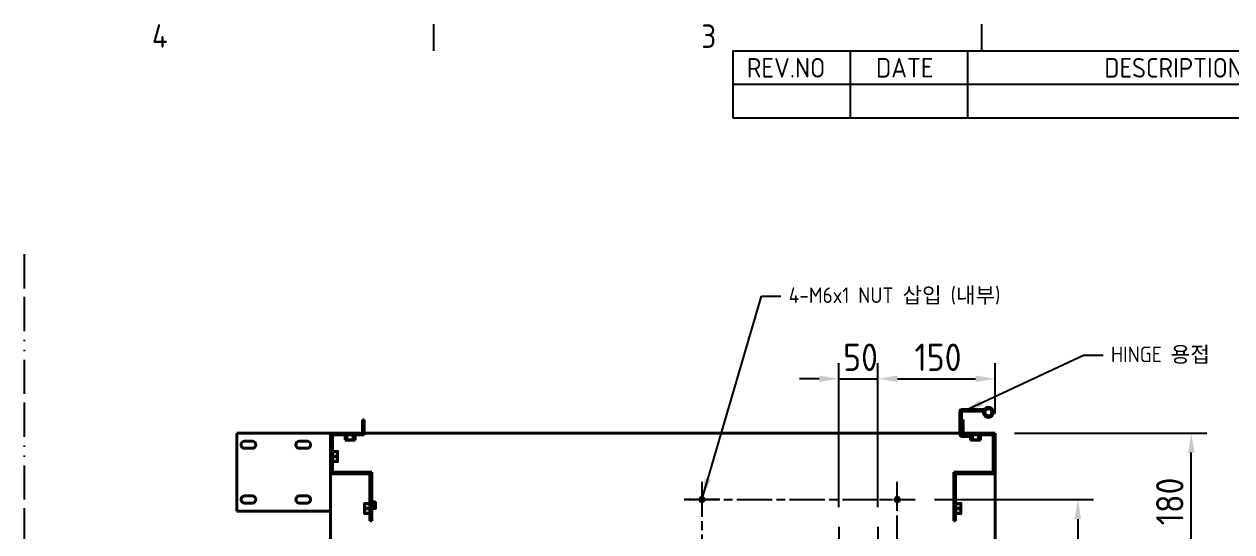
# Model space of a CAD drawing. Header units: millimetres. Extents: x 0 to 51860, y 0 to 5940.
# Drawn here: x 15542 to 17087, y 5125 to 5774 of the extents above; entities that cross this region are included whole.
import ezdxf

# ---------------------------------------------------------------- set-up
doc = ezdxf.new("R2010")
doc.units = ezdxf.units.MM
doc.header["$LTSCALE"] = 10
doc.linetypes.add('CHAIN', pattern=[0.3543, 0.2362, -0.0295, 0.0591, -0.0295])
doc.linetypes.add('DOUBLE_DASH_DOUBLE_DOT', pattern=[0.74, 0.24, -0.06, 0.24, -0.06, 0.01, -0.06, 0.01, -0.06])
doc.layers.get('0').update_dxf_attribs({"color": 3, "lineweight": 25})
for name, color, linetype, lineweight in [('가시적인 것(ISO)', 3, 'Continuous', 40), ('가시적인 좁은 것(ISO)', 3, 'Continuous', 35), ('경계(ISO)', 7, 'Continuous', 25), ('기호(ISO)', 5, 'Continuous', 25), ('스케치 형상(ISO)', 3, 'Continuous', 25), ('중심 표식(ISO)', 1, 'Continuous', 25), ('중심선(ISO)', 1, 'Continuous', 25), ('치수(ISO)', 2, 'Continuous', 25), ('해치(ISO)', 7, 'Continuous', 18)]:
    doc.layers.add(name, color=color, linetype=linetype, lineweight=lineweight)
doc.styles.add('ISO ProportionalPSTEK', font='isocp.shx')
doc.styles.add('문자 텍스트_PSTEK_POSCO', font='isocp.shx')
doc.styles.add('치수 텍스트_PSTEK_POSCO', font='isocp.shx')
doc.dimstyles.new('치수_PSTEK_POSCO', dxfattribs={"dimscale": 10, "dimtxt": 3.5, "dimasz": 2.5, "dimexe": 2, "dimexo": 2.5, "dimgap": 1, "dimtad": 1, "dimrnd": 1e-08, "dimdsep": 46, "dimtxsty": '치수 텍스트_PSTEK_POSCO', "dimcen": 0.09, "dimdle": 10, "dimclrd": 7, "dimclre": 7, "dimclrt": 2, "dimadec": 1, "dimazin": 2, "dimtfac": 1, "dimtmove": 0, "dimatfit": 3, "dimfxl": 0, "dimtolj": 1, "dimlwd": -1, "dimlwe": -1, "dimarcsym": 0})
doc.dimstyles.new('치수_PSTEK_POSCO$7', dxfattribs={"dimscale": 10, "dimtxt": 3.5, "dimasz": 2.5, "dimexe": 2, "dimexo": 2.5, "dimgap": 1, "dimtad": 1, "dimrnd": 1e-08, "dimdsep": 46, "dimtxsty": '치수 텍스트_PSTEK_POSCO', "dimcen": 0.09, "dimdle": 10, "dimclrd": 7, "dimclre": 7, "dimclrt": 2, "dimadec": 1, "dimazin": 2, "dimtfac": 1, "dimtmove": 0, "dimatfit": 3, "dimfxl": 0, "dimtolj": 1, "dimlwd": -1, "dimlwe": -1, "dimarcsym": 0})

# ---------------------------------------------------------------- blocks, each defined once
blk = doc.blocks.new('경계 Default Border')
at = {"layer": '경계(ISO)'}
for p, q in [((630.75, 574), (630.75, 577.4)), ((700.83, 574), (700.83, 577.4))]:
    blk.add_line(p, q, dxfattribs=at)
at = {"layer": '경계(ISO)', "color": 2, "char_height": 3, "attachment_point": 7, "style": '문자 텍스트_PSTEK_POSCO'}
for s, insert in [('4', (594.68, 574.4)), ('3', (664.96, 574.37))]:
    blk.add_mtext(s, dxfattribs=dict(at, insert=insert))
blk = doc.blocks.new('리비전 내역')
at = {"layer": '기호(ISO)'}
for p, q in [((669, 574), (821, 574)), ((669, 574), (669, 569.72)), ((684, 574), (684, 569.72)), ((699, 574), (699, 569.72)), ((776, 574), (776, 569.72)), ((791, 574), (791, 569.72)), ((806, 574), (806, 569.72)), ((821, 574), (821, 569.72)), ((669, 569.72), (821, 569.72)), ((669, 569.72), (669, 565.44)), ((684, 569.72), (684, 565.44)), ((699, 569.72), (699, 565.44)), ((776, 569.72), (776, 565.44)), ((791, 569.72), (791, 565.44)), ((806, 569.72), (806, 565.44)), ((821, 569.72), (821, 565.44)), ((669, 565.44), (821, 565.44))]:
    blk.add_line(p, q, dxfattribs=at)
at = {"layer": '기호(ISO)', "color": 2, "char_height": 2.5, "attachment_point": 7, "style": 'ISO ProportionalPSTEK'}
for s, insert in [('REV.NO', (670.79, 570.58)), ('DATE', (687.31, 570.58)), ('DESCRIPTION OF REVISION', (716.51, 570.58)), ('DRA.BY', (777.48, 570.58)), ('CH.BY', (793.86, 570.58)), ('APP.BY', (807.48, 570.58))]:
    blk.add_mtext(s, dxfattribs=dict(at, insert=insert))
blk = doc.blocks.new('*D150')
at = {"layer": 'Defpoints', "color": 0}
for p in [(16681.6, 5166.2), (16681.6, 4516.2), (16889.8, 4516.2)]:
    blk.add_point(p, dxfattribs=at)
at = {"layer": '치수(ISO)', "color": 7}
for p, q in [((16706.6, 5166.2), (16909.8, 5166.2)), ((16889.8, 5141.2), (16889.8, 4541.2)), ((16706.6, 4516.2), (16909.8, 4516.2))]:
    blk.add_line(p, q, dxfattribs=at)
for points in [[(16885.6, 5141.2), (16893.9, 5141.2), (16889.8, 5166.2)], [(16885.6, 4541.2), (16893.9, 4541.2), (16889.8, 4516.2)]]:
    blk.add_solid(points, dxfattribs=at)
at = {"layer": '치수(ISO)', "color": 2, "insert": (16862.3, 4808.6), "char_height": 35, "attachment_point": 4, "rotation": 90, "style": '치수 텍스트_PSTEK_POSCO'}
blk.add_mtext('\\A1;650', dxfattribs=at)
blk = doc.blocks.new('*D154')
at = {"layer": 'Defpoints', "color": 0}
for p in [(16783.9, 5251.2), (17034.9, 5251.2), (16693.9, 5071.2)]:
    blk.add_point(p, dxfattribs=at)
at = {"layer": '치수(ISO)', "color": 7}
for p, q in [((16808.9, 5251.2), (17054.9, 5251.2)), ((17034.9, 5096.2), (17034.9, 5226.2)), ((16718.9, 5071.2), (17054.9, 5071.2))]:
    blk.add_line(p, q, dxfattribs=at)
for points in [[(17030.8, 5226.2), (17039.1, 5226.2), (17034.9, 5251.2)], [(17030.8, 5096.2), (17039.1, 5096.2), (17034.9, 5071.2)]]:
    blk.add_solid(points, dxfattribs=at)
at = {"layer": '치수(ISO)', "color": 2, "insert": (17007.4, 5133.2), "char_height": 35, "attachment_point": 4, "rotation": 90, "style": '치수 텍스트_PSTEK_POSCO'}
blk.add_mtext('\\A1;180', dxfattribs=at)
blk = doc.blocks.new('*D155')
at = {"layer": 'Defpoints', "color": 0}
for p in [(16633.9, 5320.6), (16583.9, 5131.2), (16633.9, 5131.2)]:
    blk.add_point(p, dxfattribs=at)
at = {"layer": '치수(ISO)', "color": 7}
for p, q in [((16583.9, 5156.2), (16583.9, 5340.6)), ((16633.9, 5156.2), (16633.9, 5340.6)), ((16558.9, 5320.6), (16533.9, 5320.6)), ((16583.9, 5320.6), (16633.9, 5320.6)), ((16658.9, 5320.6), (16683.9, 5320.6))]:
    blk.add_line(p, q, dxfattribs=at)
for points in [[(16558.9, 5324.8), (16558.9, 5316.5), (16583.9, 5320.6)], [(16658.9, 5324.8), (16658.9, 5316.5), (16633.9, 5320.6)]]:
    blk.add_solid(points, dxfattribs=at)
at = {"layer": '치수(ISO)', "color": 2, "insert": (16589.6, 5348.1), "char_height": 35, "attachment_point": 4, "style": '치수 텍스트_PSTEK_POSCO'}
blk.add_mtext('\\A1;50', dxfattribs=at)
blk = doc.blocks.new('*D156')
at = {"layer": 'Defpoints', "color": 0}
for p in [(16783.9, 5320.6), (16783.9, 5251.2), (16633.9, 5131.2)]:
    blk.add_point(p, dxfattribs=at)
at = {"layer": '치수(ISO)', "color": 7}
for p, q in [((16633.9, 5156.2), (16633.9, 5340.6)), ((16783.9, 5276.2), (16783.9, 5340.6)), ((16658.9, 5320.6), (16758.9, 5320.6))]:
    blk.add_line(p, q, dxfattribs=at)
for points in [[(16658.9, 5324.8), (16658.9, 5316.5), (16633.9, 5320.6)], [(16758.9, 5324.8), (16758.9, 5316.5), (16783.9, 5320.6)]]:
    blk.add_solid(points, dxfattribs=at)
at = {"layer": '치수(ISO)', "color": 2, "insert": (16680.8, 5348.1), "char_height": 35, "attachment_point": 4, "style": '치수 텍스트_PSTEK_POSCO'}
blk.add_mtext('\\A1;150', dxfattribs=at)

msp = doc.modelspace()

# ---------------------------------------------------------------- hatches: boundary and pattern name
at = {"layer": '해치(ISO)'}
h = msp.add_hatch(dxfattribs=at)
h.set_pattern_fill('ANSI31', color=256, scale=254, style=0)
h.set_pattern_definition([(45, (10956.776, 0), (-22.45064, 22.45064), [])])
h.paths.add_polyline_path([(15984.2568, 4595.5096), (15984.2568, 4503.5096), (15933.8568, 4503.5096), (15933.8568, 4451.2096), (15954.6068, 4451.2096), (15954.6068, 4453.5096), (15954.1803, 4453.5096), (15952.3568, 4453.5096), (15936.1568, 4453.5096), (15936.1568, 4501.2096), (15986.5568, 4501.2096), (15986.5568, 4595.5096)])
h.paths.add_polyline_path([(15954.1803, 5248.9096), (15954.6068, 5248.9096), (15954.6068, 5251.2096), (15933.8568, 5251.2096), (15933.8568, 5198.9096), (15984.2568, 5198.9096), (15984.2568, 5138.9096), (15986.5568, 5138.9096), (15986.5568, 5201.2096), (15936.1568, 5201.2096), (15936.1568, 5248.9096), (15952.3568, 5248.9096)])
h.paths.add_polyline_path([(16754.1803, 5248.9096), (16754.6068, 5248.9096), (16754.6068, 5251.2096), (16743.1568, 5251.2096), (16743.1568, 5268.2096), (16740.8568, 5268.2096), (16740.8568, 5248.9096), (16752.3568, 5248.9096)])
h.paths.add_polyline_path([(15963.1068, 5248.9096), (15963.5333, 5248.9096), (15965.3568, 5248.9096), (15976.8568, 5248.9096), (15976.8568, 5268.2096), (15974.5568, 5268.2096), (15974.5568, 5251.2096), (15963.1068, 5251.2096)])
h.paths.add_polyline_path([(15974.5568, 4434.2096), (15976.8568, 4434.2096), (15976.8568, 4453.5096), (15965.3568, 4453.5096), (15963.5333, 4453.5096), (15963.1068, 4453.5096), (15963.1068, 4451.2096), (15974.5568, 4451.2096)])
h.paths.add_polyline_path([(16740.8568, 4434.2096), (16743.1568, 4434.2096), (16743.1568, 4451.2096), (16754.6068, 4451.2096), (16754.6068, 4453.5096), (16754.1803, 4453.5096), (16752.3568, 4453.5096), (16740.8568, 4453.5096)])
h.paths.add_polyline_path([(16783.8568, 4503.5096), (16781.5568, 4503.5096), (16781.5568, 4501.2096), (16781.5568, 4453.5096), (16765.3568, 4453.5096), (16763.5333, 4453.5096), (16763.1068, 4453.5096), (16763.1068, 4451.2096), (16783.8568, 4451.2096)])
h.paths.add_polyline_path([(16763.1068, 5248.9096), (16763.5333, 5248.9096), (16765.3568, 5248.9096), (16781.5568, 5248.9096), (16781.5568, 5201.2096), (16781.5568, 5198.9096), (16783.8568, 5198.9096), (16783.8568, 5251.2096), (16763.1068, 5251.2096)])
h = msp.add_hatch(dxfattribs=at)
h.set_pattern_fill('ANSI31', color=256, scale=254, angle=90.0002105, style=0)
h.set_pattern_definition([(135.0002, (10956.776, 0), (-22.45056, -22.45072), [])])
h.paths.add_polyline_path([(16781.5568, 4501.2096), (16781.5568, 4503.5096), (16733.4568, 4503.5096), (16733.4568, 4595.5096), (16731.1568, 4595.5096), (16731.1568, 4501.2096)])
h.paths.add_polyline_path([(16781.5568, 5198.9096), (16781.5568, 5201.2096), (16731.1568, 5201.2096), (16731.1568, 5138.9096), (16733.4568, 5138.9096), (16733.4568, 5198.9096)])

# ---------------------------------------------------------------- linework, layer by layer
at = {"layer": '가시적인 것(ISO)'}
for p, q in [((15976.8568, 5268.2096), (15974.5568, 5268.2096)), ((15974.5568, 5268.2096), (15974.5568, 5251.2096)), ((15976.8568, 5248.9096), (15976.8568, 5268.2096)), ((16738.8568, 5278.7096), (16738.8568, 5249.4096)), ((16740.8568, 5268.2096), (16740.8568, 5278.7096)), ((16743.1568, 5268.2096), (16740.8568, 5268.2096)), ((16740.8568, 5268.2096), (16740.8568, 5248.9096)), ((16769.3568, 5281.2096), (16741.3568, 5281.2096)), ((16769.0323, 5279.2096), (16741.3568, 5279.2096)), ((16743.1568, 5251.2096), (16743.1568, 5268.2096)), ((16769.3568, 5280.2096), (16769.3568, 5281.2096)), ((15813.8568, 5251.2096), (15813.8568, 5151.2096)), ((15933.8568, 5251.2096), (15813.8568, 5251.2096)), ((15823.8568, 5240.7096), (15833.8568, 5240.7096)), ((15893.8568, 5240.7096), (15903.8568, 5240.7096)), ((15954.6068, 5251.2096), (15933.8568, 5251.2096)), ((15933.8568, 5251.2096), (15933.8568, 5198.9096)), ((15936.1568, 5201.2096), (15936.1568, 5248.9096)), ((15936.1568, 5248.9096), (15954.1803, 5248.9096)), ((15954.1803, 5248.9096), (15952.3568, 5248.9096)), ((15952.3568, 5248.9096), (15952.3568, 5242.1096)), ((15952.3568, 5242.1096), (15954.1803, 5242.1096)), ((15954.1803, 5248.9096), (15963.5333, 5248.9096)), ((15963.5333, 5242.1096), (15954.1803, 5242.1096)), ((15954.6068, 5248.9096), (15954.6068, 5251.2096)), ((15954.6068, 5251.2096), (15963.1068, 5251.2096)), ((15954.8568, 5248.7096), (15954.6568, 5248.9096)), ((15954.6568, 5242.1096), (15954.8568, 5242.3096)), ((15954.8568, 5242.3096), (15954.8568, 5248.7096)), ((15954.8568, 5248.7096), (15962.8568, 5248.7096)), ((15962.8568, 5242.3096), (15954.8568, 5242.3096)), ((15963.0568, 5248.9096), (15962.8568, 5248.7096)), ((15962.8568, 5248.7096), (15962.8568, 5242.3096)), ((15962.8568, 5242.3096), (15963.0568, 5242.1096)), ((15974.5568, 5251.2096), (15963.1068, 5251.2096)), ((15963.1068, 5251.2096), (15963.1068, 5248.9096)), ((15963.5333, 5248.9096), (15976.8568, 5248.9096)), ((15965.3568, 5248.9096), (15963.5333, 5248.9096)), ((15963.5333, 5242.1096), (15965.3568, 5242.1096)), ((15965.3568, 5242.1096), (15965.3568, 5248.9096)), ((15976.8568, 5251.2096), (16738.8568, 5251.2096)), ((16740.8568, 5248.9096), (16754.1803, 5248.9096)), ((16741.3568, 5246.9096), (16752.3568, 5246.9096)), ((16754.6068, 5251.2096), (16743.1568, 5251.2096)), ((16754.1803, 5248.9096), (16752.3568, 5248.9096)), ((16752.3568, 5248.9096), (16752.3568, 5242.1096)), ((16752.3568, 5242.1096), (16754.1803, 5242.1096)), ((16754.1803, 5248.9096), (16763.5333, 5248.9096)), ((16763.5333, 5242.1096), (16754.1803, 5242.1096)), ((16754.6068, 5248.9096), (16754.6068, 5251.2096)), ((16754.6068, 5251.2096), (16763.1068, 5251.2096)), ((16754.8568, 5248.7096), (16754.6568, 5248.9096)), ((16754.6568, 5242.1096), (16754.8568, 5242.3096)), ((16754.8568, 5242.3096), (16754.8568, 5248.7096)), ((16754.8568, 5248.7096), (16762.8568, 5248.7096)), ((16762.8568, 5242.3096), (16754.8568, 5242.3096)), ((16763.0568, 5248.9096), (16762.8568, 5248.7096)), ((16762.8568, 5248.7096), (16762.8568, 5242.3096)), ((16762.8568, 5242.3096), (16763.0568, 5242.1096)), ((16783.8568, 5251.2096), (16763.1068, 5251.2096)), ((16763.1068, 5251.2096), (16763.1068, 5248.9096)), ((16763.5333, 5248.9096), (16781.5568, 5248.9096)), ((16765.3568, 5248.9096), (16763.5333, 5248.9096)), ((16763.5333, 5242.1096), (16765.3568, 5242.1096)), ((16765.3568, 5242.1096), (16765.3568, 5248.9096)), ((16781.5568, 5248.9096), (16781.5568, 5198.9096)), ((16783.8568, 5198.9096), (16783.8568, 5251.2096)), ((15833.8568, 5231.7096), (15823.8568, 5231.7096)), ((15903.8568, 5231.7096), (15893.8568, 5231.7096)), ((15936.5553, 5227.1218), (15936.5553, 5227.7096)), ((15942.5583, 5227.7096), (15936.5553, 5227.7096)), ((15936.5553, 5227.1218), (15942.5583, 5227.1218)), ((15942.5583, 5221.7974), (15936.5553, 5221.7974)), ((15936.5553, 5220.6218), (15936.5553, 5221.7974)), ((15942.5583, 5227.7096), (15942.5583, 5227.1218)), ((15942.5583, 5221.7974), (15942.5583, 5220.6218)), ((15942.9568, 5224.4596), (15942.9568, 5227.7096)), ((15942.9568, 5217.9596), (15942.9568, 5224.4596)), ((15936.5553, 5220.6218), (15942.5583, 5220.6218)), ((15942.5583, 5215.2974), (15936.5553, 5215.2974)), ((15936.5553, 5214.7096), (15936.5553, 5215.2974)), ((15936.5553, 5214.7096), (15942.5583, 5214.7096)), ((15942.5583, 5215.2974), (15942.5583, 5214.7096)), ((15942.9568, 5214.7096), (15942.9568, 5217.9596)), ((15933.8568, 5198.9096), (15984.2568, 5198.9096)), ((15933.8568, 4503.5096), (15933.8568, 5198.9096)), ((15986.5568, 5201.2096), (15936.1568, 5201.2096)), ((15984.2568, 5198.9096), (15984.2568, 5138.9096)), ((15986.5568, 5138.9096), (15986.5568, 5201.2096)), ((16781.5568, 5201.2096), (16731.1568, 5201.2096)), ((16731.1568, 5201.2096), (16731.1568, 5138.9096)), ((16733.4568, 5138.9096), (16733.4568, 5198.9096)), ((16733.4568, 5198.9096), (16781.5568, 5198.9096)), ((16781.5568, 5198.9096), (16781.5568, 5201.2096)), ((16781.5568, 5198.9096), (16783.8568, 5198.9096)), ((16783.8568, 5198.9096), (16783.8568, 4503.5096)), ((15823.8568, 5170.7096), (15833.8568, 5170.7096)), ((15833.8568, 5161.7096), (15823.8568, 5161.7096)), ((15893.8568, 5170.7096), (15903.8568, 5170.7096)), ((15903.8568, 5161.7096), (15893.8568, 5161.7096)), ((15977.4568, 5161.2096), (15977.4568, 5157.9596)), ((15977.8553, 5160.6218), (15977.8553, 5161.2096)), ((15983.8583, 5161.2096), (15977.8553, 5161.2096)), ((15977.8553, 5160.6218), (15983.8583, 5160.6218)), ((15983.8583, 5161.2096), (15983.8583, 5160.6218)), ((15986.5568, 5162.9096), (15986.5654, 5162.9245)), ((15991.0116, 5163.0575), (15986.8021, 5163.0575)), ((15986.8021, 5162.7511), (15986.8021, 5163.0575)), ((15986.8021, 5162.7511), (15991.0116, 5162.7511)), ((15991.0116, 5163.0575), (15991.0116, 5162.7511)), ((15991.2568, 5162.9096), (15991.2482, 5162.9245)), ((15991.2568, 5161.2003), (15991.2568, 5162.9096)), ((15991.2568, 5157.2151), (15991.2568, 5161.2003)), ((16733.8553, 5160.6218), (16733.8553, 5161.2096)), ((16739.8583, 5161.2096), (16733.8553, 5161.2096)), ((16733.8553, 5160.6218), (16739.8583, 5160.6218)), ((16739.8583, 5161.2096), (16739.8583, 5160.6218)), ((16740.2568, 5157.9596), (16740.2568, 5161.2096)), ((15813.8568, 5151.2096), (15933.8568, 5151.2096)), ((15977.4568, 5157.9596), (15977.4568, 5151.4596)), ((15977.4568, 5151.4596), (15977.4568, 5148.2096)), ((15983.8583, 5155.2974), (15977.8553, 5155.2974)), ((15977.8553, 5154.1218), (15977.8553, 5155.2974)), ((15977.8553, 5154.1218), (15983.8583, 5154.1218)), ((15983.8583, 5148.7974), (15977.8553, 5148.7974)), ((15977.8553, 5148.2096), (15977.8553, 5148.7974)), ((15977.8553, 5148.2096), (15983.8583, 5148.2096)), ((15983.8583, 5155.2974), (15983.8583, 5154.1218)), ((15983.8583, 5148.7974), (15983.8583, 5148.2096)), ((15986.5568, 5154.9096), (15986.5654, 5154.8947)), ((15991.0116, 5159.6494), (15986.8021, 5159.6494)), ((15986.8021, 5158.9287), (15986.8021, 5159.6494)), ((15986.8021, 5158.9287), (15991.0116, 5158.9287)), ((15991.0116, 5155.5015), (15986.8021, 5155.5015)), ((15986.8021, 5155.0872), (15986.8021, 5155.5015)), ((15986.8021, 5155.0872), (15991.0116, 5155.0872)), ((15991.0116, 5154.7616), (15986.8021, 5154.7616)), ((15991.0116, 5159.6494), (15991.0116, 5158.9287)), ((15991.0116, 5155.5015), (15991.0116, 5155.0872)), ((15991.2568, 5154.9096), (15991.2482, 5154.8947)), ((15991.2568, 5154.9244), (15991.2568, 5157.2151)), ((15991.2568, 5154.9096), (15991.2568, 5154.9244)), ((16733.8553, 5154.1218), (16733.8553, 5155.2974)), ((16739.8583, 5155.2974), (16733.8553, 5155.2974)), ((16733.8553, 5154.1218), (16739.8583, 5154.1218)), ((16739.8583, 5148.7974), (16733.8553, 5148.7974)), ((16733.8553, 5148.2096), (16733.8553, 5148.7974)), ((16733.8553, 5148.2096), (16739.8583, 5148.2096)), ((16739.8583, 5155.2974), (16739.8583, 5154.1218)), ((16739.8583, 5148.7974), (16739.8583, 5148.2096)), ((16740.2568, 5151.4596), (16740.2568, 5157.9596)), ((16740.2568, 5148.2096), (16740.2568, 5151.4596)), ((15984.2568, 5138.9096), (15986.5568, 5138.9096)), ((16731.1568, 5138.9096), (16733.4568, 5138.9096))]:
    msp.add_line(p, q, dxfattribs=at)
for centre, radius in [((16775.3568, 5277.7096), 4.5), ((16408.8568, 5166.2096), 2.75), ((16408.8568, 5166.2096), 2.4585), ((16658.8568, 5166.2096), 2.75), ((16658.8568, 5166.2096), 2.4585)]:
    msp.add_circle(centre, radius, dxfattribs=at)
for centre, radius, start, end in [((16775.3568, 5277.7096), 6.5, 166.6576362, 157.3801351), ((16741.3568, 5278.7096), 2.5, 90, 180), ((16741.3568, 5278.7096), 0.5, 90, 180), ((15823.8568, 5236.2096), 4.5, 90, 270), ((15833.8568, 5236.2096), 4.5, 270, 90), ((15893.8568, 5236.2096), 4.5, 90, 270), ((15903.8568, 5236.2096), 4.5, 270, 90), ((16741.3568, 5249.4096), 2.5, 180, 270), ((15823.8568, 5166.2096), 4.5, 90, 270), ((15833.8568, 5166.2096), 4.5, 270, 90), ((15893.8568, 5166.2096), 4.5, 90, 270), ((15903.8568, 5166.2096), 4.5, 270, 90)]:
    msp.add_arc(centre, radius, start, end, dxfattribs=at)
for points, weights in [([(15936.1568, 5227.7096), (15936.1568, 5227.7096), (15936.5553, 5227.7096)], [1, 1.03161221876, 1.01056542855]), ([(15936.5553, 5227.1218), (15936.1568, 5225.7236), (15936.1568, 5224.4596)], [1.01056542855, 1.03161221876, 1]), ([(15936.1568, 5224.4596), (15936.1568, 5223.1956), (15936.5553, 5221.7974)], [1, 1.03161221876, 1.01056542855]), ([(15942.5583, 5227.7096), (15942.9568, 5227.7096), (15942.9568, 5227.7096)], [1.01056542855, 1.03161221876, 1]), ([(15942.9568, 5224.4596), (15942.9568, 5225.7236), (15942.5583, 5227.1218)], [1, 1.03161221876, 1.01056542855]), ([(15942.5583, 5221.7974), (15942.9568, 5223.1956), (15942.9568, 5224.4596)], [1.01056542855, 1.03161221876, 1]), ([(15936.5553, 5214.7096), (15936.1568, 5214.7096), (15936.1568, 5214.7096)], [1.01056542855, 1.03161221876, 1]), ([(15936.5553, 5220.6218), (15936.1568, 5219.2236), (15936.1568, 5217.9596)], [1.01056542855, 1.03161221876, 1]), ([(15936.1568, 5217.9596), (15936.1568, 5216.6956), (15936.5553, 5215.2974)], [1, 1.03161221876, 1.01056542855]), ([(15942.9568, 5217.9596), (15942.9568, 5219.2236), (15942.5583, 5220.6218)], [1, 1.03161221876, 1.01056542855]), ([(15942.5583, 5215.2974), (15942.9568, 5216.6956), (15942.9568, 5217.9596)], [1.01056542855, 1.03161221876, 1]), ([(15942.9568, 5214.7096), (15942.9568, 5214.7096), (15942.5583, 5214.7096)], [1, 1.03161221876, 1.01056542855]), ([(15977.4568, 5161.2096), (15977.4568, 5161.2096), (15977.8553, 5161.2096)], [1, 1.03161221876, 1.01056542855]), ([(15977.8553, 5160.6218), (15977.4568, 5159.2236), (15977.4568, 5157.9596)], [1.01056542855, 1.03161221876, 1]), ([(15983.8583, 5161.2096), (15984.2568, 5161.2096), (15984.2568, 5161.2096)], [1.01056542855, 1.03161221876, 1]), ([(15984.2568, 5157.9596), (15984.2568, 5159.2236), (15983.8583, 5160.6218)], [1, 1.03161221876, 1.01056542855]), ([(15986.8021, 5162.7511), (15986.5568, 5161.9366), (15986.5568, 5161.2003)], [1.01056542855, 1.03161221876, 1]), ([(15986.5568, 5161.2003), (15986.5568, 5160.4639), (15986.8021, 5159.6494)], [1, 1.03161221876, 1.01056542855]), ([(15986.5654, 5162.9245), (15986.602, 5162.9878), (15986.8021, 5163.0575)], [1.00998987255, 1.02767243777, 1.01056542855]), ([(15991.0116, 5163.0575), (15991.2117, 5162.9878), (15991.2482, 5162.9245)], [1.01056542855, 1.02767243777, 1.00998987255]), ([(15991.2568, 5161.2003), (15991.2568, 5161.9366), (15991.0116, 5162.7511)], [1, 1.03161221876, 1.01056542855]), ([(15991.0116, 5159.6494), (15991.2568, 5160.4639), (15991.2568, 5161.2003)], [1.01056542855, 1.03161221876, 1]), ([(16733.4568, 5161.2096), (16733.4568, 5161.2096), (16733.8553, 5161.2096)], [1, 1.03161221876, 1.01056542855]), ([(16733.8553, 5160.6218), (16733.4568, 5159.2236), (16733.4568, 5157.9596)], [1.01056542855, 1.03161221876, 1]), ([(16739.8583, 5161.2096), (16740.2568, 5161.2096), (16740.2568, 5161.2096)], [1.01056542855, 1.03161221876, 1]), ([(16740.2568, 5157.9596), (16740.2568, 5159.2236), (16739.8583, 5160.6218)], [1, 1.03161221876, 1.01056542855]), ([(15977.8553, 5148.2096), (15977.4568, 5148.2096), (15977.4568, 5148.2096)], [1.01056542855, 1.03161221876, 1]), ([(15977.4568, 5157.9596), (15977.4568, 5156.6956), (15977.8553, 5155.2974)], [1, 1.03161221876, 1.01056542855]), ([(15977.8553, 5154.1218), (15977.4568, 5152.7236), (15977.4568, 5151.4596)], [1.01056542855, 1.03161221876, 1]), ([(15977.4568, 5151.4596), (15977.4568, 5150.1956), (15977.8553, 5148.7974)], [1, 1.03161221876, 1.01056542855]), ([(15983.8583, 5155.2974), (15984.2568, 5156.6956), (15984.2568, 5157.9596)], [1.01056542855, 1.03161221876, 1]), ([(15984.2568, 5151.4596), (15984.2568, 5152.7236), (15983.8583, 5154.1218)], [1, 1.03161221876, 1.01056542855]), ([(15983.8583, 5148.7974), (15984.2568, 5150.1956), (15984.2568, 5151.4596)], [1.01056542855, 1.03161221876, 1]), ([(15984.2568, 5148.2096), (15984.2568, 5148.2096), (15983.8583, 5148.2096)], [1, 1.03161221876, 1.01056542855]), ([(15986.8021, 5158.9287), (15986.5568, 5158.0287), (15986.5568, 5157.2151)], [1.01056542855, 1.03161221876, 1]), ([(15986.5568, 5157.2151), (15986.5568, 5156.4015), (15986.8021, 5155.5015)], [1, 1.03161221876, 1.01056542855]), ([(15986.8021, 5155.0872), (15986.5568, 5155.0017), (15986.5568, 5154.9244)], [1.01056542855, 1.03161221876, 1]), ([(15986.5568, 5154.9244), (15986.5568, 5154.8471), (15986.8021, 5154.7616)], [1, 1.03161221876, 1.01056542855]), ([(15991.2568, 5157.2151), (15991.2568, 5158.0287), (15991.0116, 5158.9287)], [1, 1.03161221876, 1.01056542855]), ([(15991.0116, 5155.5015), (15991.2568, 5156.4015), (15991.2568, 5157.2151)], [1.01056542855, 1.03161221876, 1]), ([(15991.2568, 5154.9244), (15991.2568, 5155.0017), (15991.0116, 5155.0872)], [1, 1.03161221876, 1.01056542855]), ([(15991.0116, 5154.7616), (15991.2568, 5154.8471), (15991.2568, 5154.9244)], [1.01056542855, 1.03161221876, 1]), ([(16733.8553, 5148.2096), (16733.4568, 5148.2096), (16733.4568, 5148.2096)], [1.01056542855, 1.03161221876, 1]), ([(16733.4568, 5157.9596), (16733.4568, 5156.6956), (16733.8553, 5155.2974)], [1, 1.03161221876, 1.01056542855]), ([(16733.8553, 5154.1218), (16733.4568, 5152.7236), (16733.4568, 5151.4596)], [1.01056542855, 1.03161221876, 1]), ([(16733.4568, 5151.4596), (16733.4568, 5150.1956), (16733.8553, 5148.7974)], [1, 1.03161221876, 1.01056542855]), ([(16739.8583, 5155.2974), (16740.2568, 5156.6956), (16740.2568, 5157.9596)], [1.01056542855, 1.03161221876, 1]), ([(16740.2568, 5151.4596), (16740.2568, 5152.7236), (16739.8583, 5154.1218)], [1, 1.03161221876, 1.01056542855]), ([(16739.8583, 5148.7974), (16740.2568, 5150.1956), (16740.2568, 5151.4596)], [1.01056542855, 1.03161221876, 1]), ([(16740.2568, 5148.2096), (16740.2568, 5148.2096), (16739.8583, 5148.2096)], [1, 1.03161221876, 1.01056542855])]:
    msp.add_rational_spline(points, weights, degree=2, dxfattribs=at)
at = {"layer": '가시적인 좁은 것(ISO)'}
for p, q in [((15954.1803, 5248.9096), (15954.1803, 5242.1096)), ((15963.5333, 5242.1096), (15963.5333, 5248.9096)), ((16754.1803, 5248.9096), (16754.1803, 5242.1096)), ((16763.5333, 5242.1096), (16763.5333, 5248.9096))]:
    msp.add_line(p, q, dxfattribs=at)
at = {"layer": '스케치 형상(ISO)', "color": 6, "linetype": 'DOUBLE_DASH_DOUBLE_DOT', "ltscale": 18.249817}
msp.add_line((15541.9212, 5480), (15541.9212, 3994.4648), dxfattribs=at)
at = {"layer": '중심 표식(ISO)', "linetype": 'CHAIN', "ltscale": 5.055894}
for p, q in [((16431.6068, 5166.2096), (16386.1068, 5166.2096)), ((16636.1068, 5166.2096), (16681.6068, 5166.2096))]:
    msp.add_line(p, q, dxfattribs=at)
at = {"layer": '중심 표식(ISO)', "linetype": 'CHAIN', "ltscale": 19.051651}
for p, q in [((16583.8568, 5131.2096), (16583.8568, 5011.2096)), ((16633.8568, 5131.2096), (16633.8568, 5011.2096))]:
    msp.add_line(p, q, dxfattribs=at)
at = {"layer": '중심선(ISO)', "linetype": 'CHAIN', "ltscale": 19.051651}
for p, q in [((16408.8568, 5188.9596), (16408.8568, 4493.4596)), ((16658.8568, 4493.4596), (16658.8568, 5188.9596)), ((16386.1068, 5166.2096), (16681.6068, 5166.2096))]:
    msp.add_line(p, q, dxfattribs=at)

# ---------------------------------------------------------------- block references
at = {"xscale": 10, "yscale": 10, "zscale": 10}
msp.add_blockref('경계 Default Border', (9758.5863, 0), dxfattribs=at)
at = {"layer": '기호(ISO)', "xscale": 10, "yscale": 10, "zscale": 10}
msp.add_blockref('리비전 내역', (9758.5863, 0), dxfattribs=at)

# ---------------------------------------------------------------- texts
at = {"layer": '기호(ISO)', "color": 2, "insert": (16519.9589, 5426.3853), "char_height": 20, "width": 329.026469, "attachment_point": 4, "line_spacing_factor": 1.05, "style": '치수 텍스트_PSTEK_POSCO'}
msp.add_mtext('{4-M6x1 NUT 삽입 (내부) \\P}', dxfattribs=at)
at = {"layer": '기호(ISO)', "color": 2, "insert": (16932.1488, 5350.752), "char_height": 20, "width": 155.08939, "attachment_point": 4, "style": '치수 텍스트_PSTEK_POSCO'}
msp.add_mtext('{\\fISOCP|b0|i0;\\H20.0000;HINGE 용접 }', dxfattribs=at)

# ---------------------------------------------------------------- dimensions: what is measured, and where the dimension line sits
at = {"layer": '치수(ISO)', "color": 7}
for base, p1, p2, angle, override, picture, middle in [((16633.8568, 5320.6417), (16583.8568, 5131.2096), (16633.8568, 5131.2096), 180, {"dimdec": 2, "dimtp": 0, "dimtm": 0, "dimtdec": 2, "dimtofl": 1, "dimatfit": 1}, '*D155', (16608.8568, 5320.6417)), ((16783.8568, 5320.6417), (16633.8568, 5131.2096), (16783.8568, 5251.2096), 180, {"dimdec": 2, "dimtp": 0, "dimtm": 0, "dimtdec": 2, "dimtofl": 0, "dimatfit": 1}, '*D156', (16708.8568, 5320.6417)), ((17034.9226, 5251.2096), (16693.8568, 5071.2096), (16783.8568, 5251.2096), 90, {"dimdec": 2, "dimtp": 0, "dimtm": 0, "dimtdec": 2, "dimtofl": 0, "dimatfit": 1}, '*D154', (17034.9226, 5161.2096)), ((16889.7513, 4516.2096), (16681.6068, 5166.2096), (16681.6068, 4516.2096), 90, {"dimdec": 2, "dimtp": 0, "dimtm": 0, "dimtdec": 2, "dimtofl": 0, "dimatfit": 1}, '*D150', (16889.7513, 4841.2096))]:
    dim = msp.add_linear_dim(base=base, p1=p1, p2=p2, angle=angle, dimstyle='치수_PSTEK_POSCO', override=override, dxfattribs=at)
    dim.commit()
    dim.dimension.update_dxf_attribs({"geometry": picture, "text_midpoint": middle, "dimtype": 160})

# ---------------------------------------------------------------- leaders
at = {"layer": '기호(ISO)', "color": 7, "annotation_type": 0, "has_hookline": 1, "hookline_direction": 0}
for points, text_width in [([(16409.4931, 5168.5843), (16484.9589, 5426.3853), (16509.9589, 5426.3853)], 278.1546), ([(16743.5506, 5279.2096), (16897.1488, 5350.752), (16922.1488, 5350.752)], 130.8371)]:
    msp.add_leader(points, dimstyle='치수_PSTEK_POSCO$7', override={"dimtad": 0}, dxfattribs=dict(at, text_width=text_width))

doc.saveas('drawing.dxf')
